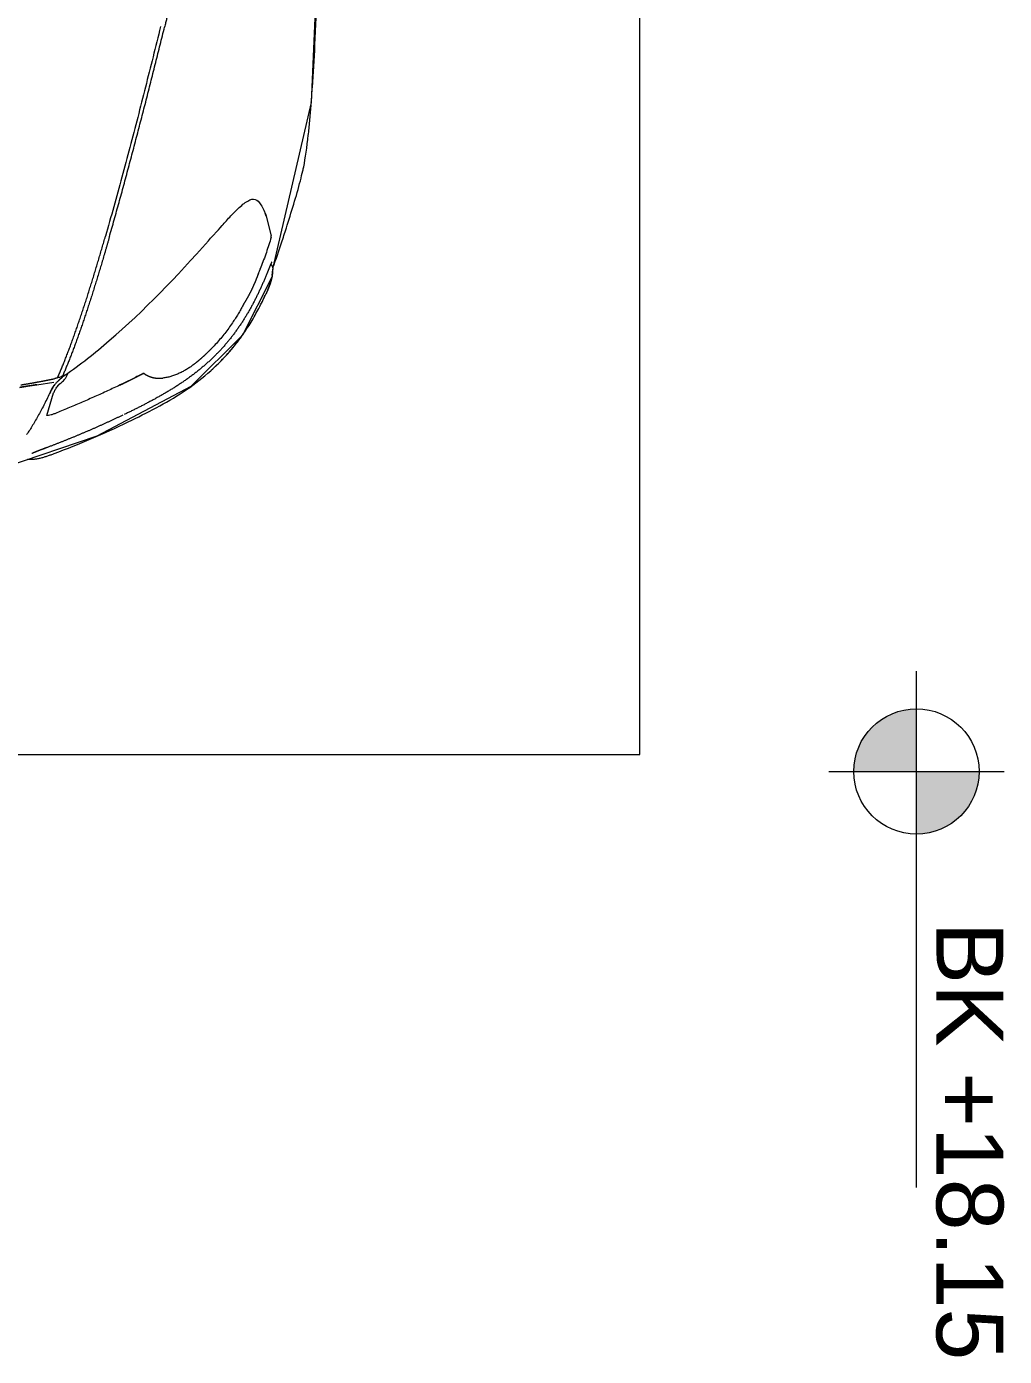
# Model space of a CAD drawing. Header units: metres. Extents: x -13316 to 152404, y -3899 to 30226.
# Drawn here: x 114446.8 to 114593, y 2458.1 to 2657.1 of the extents above; entities that cross this region are included whole.
import ezdxf
from ezdxf.enums import TextEntityAlignment as Align
from ezdxf.xclip import XClip

# ---------------------------------------------------------------- set-up
doc = ezdxf.new("R2010")
doc.units = ezdxf.units.M
doc.header["$LTSCALE"] = 100
doc.header["$MEASUREMENT"] = 0
doc.header["$XCLIPFRAME"] = 0
doc.layers.get('0').update_dxf_attribs({"color": 9, "lineweight": 9})
for name, color, linetype, lineweight in [('04', 9, 'Continuous', 9), ('06D', 9, 'Continuous', 9), ('21', 9, 'Continuous', 9), ('40M', 9, 'Continuous', 9)]:
    doc.layers.add(name, color=color, linetype=linetype, lineweight=lineweight)
doc.styles.add('Arial', font='arial.ttf', dxfattribs={"height": 2.5})
doc.styles.add('MuuM_TEXT-ITALIC', font='ARIALNI.TTF')

# ---------------------------------------------------------------- blocks, each defined once
blk = doc.blocks.new('0_elevationtarget-p-bk')
h = blk.add_hatch(color=250)
h.paths.add_polyline_path([(1.875, 0, 0.414214), (0, 1.875), (0, 0)])
h.paths.add_polyline_path([(0, 0), (-1.875, 0, 0.414214), (0, -1.875)])
blk.add_line((0, -2.625), (0, 2.625))
blk.add_lwpolyline([(12.453, 0), (-3, 0)])
blk.add_circle((0, 0), 1.875)
at = {"style": 'Arial'}
blk.add_attdef('BITMISKOT', text='', height=2, dxfattribs=at).set_placement((4.5, 0), align=Align.BOTTOM_LEFT)
at = {"style": 'MuuM_TEXT-ITALIC'}
blk.add_attdef('FINISHINGFLOORLEVEL', text='', height=2, dxfattribs=at).set_placement((4.5, -0.592), align=Align.TOP_LEFT)
blk = doc.blocks.new('p-araba-polo')
at = {"extrusion": (0, 0, -1)}
for p, q in [((0.3189, 0.7484), (0.328, 0.7495)), ((0.3334, 0.7485), (0.3346, 0.7476)), ((0.3344, 0.7478), (0.3365, 0.7464)), ((0.4081, 0.7394), (0.3783, 0.7469)), ((0.4278, 0.7293), (0.4248, 0.7314)), ((0.3749, 0.6562), (0.3764, 0.6575)), ((0.3875, 0.668), (0.3764, 0.6575)), ((0.3712, 0.653), (0.3749, 0.6562)), ((0.1683, 0.4355), (0.17, 0.4382)), ((0.172, 0.4427), (0.1727, 0.4429)), ((0.1727, 0.4429), (0.1735, 0.4432)), ((0.1094, 0.4114), (0.1433, 0.4214)), ((0.1556, 0.3961), (0.1593, 0.4217))]:
    blk.add_line(p, q, dxfattribs=at)
at = {"flags": 128}
for points in [[(0.4171, 0.6952), (0.4181, 0.6962), (0.4193, 0.6975), (0.4207, 0.699)], [(0.427, 0.7064), (0.4277, 0.7072), (0.4282, 0.7081)], [(0.3874, 0.668), (0.3906, 0.6707), (0.3938, 0.6734)]]:
    blk.add_lwpolyline(points, dxfattribs=at)
for points, degree, knots in [([(0.578, 0.8067), (0.5852, 0.8073), (0.6136, 0.8094), (0.6943, 0.8142), (0.7938, 0.8181), (0.9022, 0.8216), (0.9869, 0.8238), (1.0486, 0.8241), (1.0808, 0.8236)], 3, [0, 0, 0, 0, 0.049552, 0.182368, 0.511137, 0.607099, 0.78604, 1, 1, 1, 1]), ([(0.4758, 0.7941), (0.4779, 0.7946), (0.4931, 0.7978), (0.5106, 0.8003), (0.5297, 0.8023)], 3, [0, 0, 0, 0, 0.124213, 1, 1, 1, 1]), ([(0.5894, 0.8074), (0.5894, 0.8074), (0.5894, 0.8074), (0.5894, 0.8074), (0.5894, 0.8074), (0.5894, 0.8074), (0.5894, 0.8074), (0.5894, 0.8074), (0.5894, 0.8074), (0.5894, 0.8074), (0.5894, 0.8074), (0.5894, 0.8074), (0.5894, 0.8074), (0.5894, 0.8074), (0.5894, 0.8074)], 7, [0, 0, 0, 0, 0, 0, 0, 0, 1, 1, 1, 1, 1, 1, 1, 1, 1, 1, 1, 1, 1, 1, 1]), ([(0.3308, 0.7495), (0.3436, 0.7542), (0.3636, 0.7609), (0.3938, 0.7706), (0.4254, 0.7806), (0.4544, 0.789), (0.4711, 0.793), (0.4757, 0.7941)], 3, [0, 0, 0, 0, 0.260213, 0.420209, 0.662967, 0.897224, 1, 1, 1, 1]), ([(0.1774, 0.6572), (0.18, 0.6601), (0.1853, 0.6658), (0.1936, 0.6741), (0.2022, 0.6821), (0.2111, 0.6897), (0.2203, 0.697), (0.2298, 0.7039), (0.2395, 0.7105), (0.2494, 0.7168), (0.2595, 0.7227), (0.2698, 0.7283), (0.2803, 0.7337), (0.2874, 0.737), (0.2909, 0.7387)], 3, [0, 0, 0, 0, 0.083333, 0.166665, 0.249997, 0.333329, 0.416662, 0.499995, 0.583328, 0.666661, 0.749996, 0.83333, 0.916665, 1, 1, 1, 1]), ([(0.2909, 0.7387), (0.2938, 0.74), (0.2996, 0.7426), (0.3085, 0.7459), (0.3146, 0.7476), (0.3178, 0.7481)], 3, [0, 0, 0, 0, 0.333411, 0.666747, 1, 1, 1, 1]), ([(0.3764, 0.7468), (0.3726, 0.7457), (0.3649, 0.7434), (0.3536, 0.7396), (0.3424, 0.7356), (0.3351, 0.7327), (0.3314, 0.7312)], 3, [0, 0, 0, 0, 0.250001, 0.500002, 0.750003, 1, 1, 1, 1]), ([(0.3314, 0.7312), (0.3306, 0.7308), (0.3289, 0.7302), (0.3265, 0.7292), (0.3241, 0.7283), (0.3217, 0.7274), (0.3202, 0.7269), (0.3195, 0.7266)], 3, [0, 0, 0, 0, 0.19886, 0.400952, 0.606006, 0.809658, 1, 1, 1, 1]), ([(0.0999, 0.5329), (0.1137, 0.5611), (0.1417, 0.6167), (0.1884, 0.6724), (0.2204, 0.6972), (0.2284, 0.7028)], 3, [0, 0, 0, 0, 0.436314, 0.862947, 1, 1, 1, 1]), ([(0.2762, 0.7056), (0.2741, 0.7045), (0.2697, 0.7021), (0.2632, 0.6983), (0.2566, 0.6943), (0.2523, 0.6915), (0.2501, 0.6901)], 3, [0, 0, 0, 0, 0.240377, 0.493552, 0.746754, 1, 1, 1, 1]), ([(0.2501, 0.6901), (0.2474, 0.6883), (0.2421, 0.6847), (0.2343, 0.679), (0.2268, 0.6729), (0.2194, 0.6665), (0.2145, 0.662), (0.2121, 0.6598)], 3, [0, 0, 0, 0, 0.200084, 0.400065, 0.600042, 0.800036, 1, 1, 1, 1]), ([(0.17, 0.4382), (0.1858, 0.4614), (0.2457, 0.5368), (0.3175, 0.6057), (0.3712, 0.653)], 3, [0, 0, 0, 0, 0.290843, 1, 1, 1, 1]), ([(0.1811, 0.6243), (0.18, 0.6226), (0.1777, 0.619), (0.1747, 0.6136), (0.172, 0.6079), (0.1698, 0.6023), (0.1679, 0.5965), (0.1664, 0.5907), (0.1659, 0.5869), (0.1656, 0.585)], 3, [0, 0, 0, 0, 0.14287, 0.285738, 0.428603, 0.571464, 0.714319, 0.857165, 1, 1, 1, 1]), ([(0.1875, 0.633), (0.1864, 0.6316), (0.1842, 0.6288), (0.1821, 0.6258), (0.1811, 0.6243)], 3, [0, 0, 0, 0, 0.500031, 1, 1, 1, 1]), ([(0.3769, 0.5048), (0.3854, 0.5073), (0.4025, 0.5121), (0.4283, 0.5193), (0.4542, 0.5264), (0.4802, 0.5334), (0.5063, 0.5403), (0.5325, 0.5472), (0.5587, 0.554), (0.5851, 0.5608), (0.6115, 0.5675), (0.6379, 0.5742), (0.6644, 0.5808), (0.6821, 0.5852), (0.6909, 0.5874)], 3, [0, 0, 0, 0, 0.083342, 0.166682, 0.25, 0.333306, 0.416615, 0.499936, 0.583268, 0.666606, 0.749946, 0.83329, 0.916643, 1, 1, 1, 1]), ([(0.6916, 0.5814), (0.6764, 0.5776), (0.6461, 0.5701), (0.6008, 0.5587), (0.5557, 0.5472), (0.5107, 0.5355), (0.4661, 0.5235), (0.4216, 0.5114), (0.3923, 0.5031), (0.3777, 0.4989)], 3, [0, 0, 0, 0, 0.142912, 0.285805, 0.428682, 0.57154, 0.714362, 0.857157, 1, 1, 1, 1]), ([(0.1721, 0.5572), (0.1723, 0.557), (0.1726, 0.5565), (0.1725, 0.5554), (0.1722, 0.5547), (0.172, 0.5544)], 3, [0, 0, 0, 0, 0.34173, 0.655167, 1, 1, 1, 1]), ([(0.172, 0.5544), (0.1691, 0.5489), (0.1634, 0.5378), (0.158, 0.5266), (0.1553, 0.521)], 3, [0, 0, 0, 0, 0.499946, 1, 1, 1, 1]), ([(0.1553, 0.521), (0.1524, 0.5147), (0.1464, 0.5022), (0.1379, 0.4833), (0.1296, 0.4643), (0.1214, 0.4453), (0.1161, 0.4325), (0.1135, 0.4261)], 3, [0, 0, 0, 0, 0.199959, 0.399928, 0.599921, 0.799944, 1, 1, 1, 1]), ([(0.1576, 0.4313), (0.1582, 0.4321), (0.1596, 0.4337), (0.1616, 0.4362), (0.1632, 0.4376), (0.1641, 0.4383)], 3, [0, 0, 0, 0, 0.335072, 0.667573, 1, 1, 1, 1]), ([(0.1641, 0.4383), (0.1647, 0.4387), (0.1659, 0.4396), (0.1678, 0.4407), (0.1692, 0.4414), (0.1699, 0.4417)], 3, [0, 0, 0, 0, 0.333542, 0.667239, 1, 1, 1, 1]), ([(0.044, 0.3824), (0.044, 0.3841), (0.0439, 0.3875), (0.0443, 0.3927), (0.0451, 0.3978), (0.0462, 0.4028), (0.0476, 0.4078), (0.0492, 0.4127), (0.0509, 0.4176), (0.0521, 0.4208), (0.0527, 0.4224)], 3, [0, 0, 0, 0, 0.124987, 0.249975, 0.374965, 0.49996, 0.624964, 0.749973, 0.874985, 1, 1, 1, 1]), ([(0.1135, 0.4261), (0.1129, 0.4247), (0.1118, 0.422), (0.1104, 0.4178), (0.1095, 0.414), (0.1094, 0.4122), (0.1094, 0.4114)], 3, [0, 0, 0, 0, 0.270369, 0.539534, 0.807022, 1, 1, 1, 1]), ([(0.1433, 0.4214), (0.145, 0.4222), (0.1483, 0.4238), (0.1515, 0.426), (0.1531, 0.4271)], 3, [0, 0, 0, 0, 0.500778, 1, 1, 1, 1]), ([(0.1553, 0.4228), (0.1545, 0.4221), (0.1529, 0.4209), (0.1502, 0.4193), (0.1476, 0.4179), (0.1458, 0.417), (0.1449, 0.4166)], 3, [0, 0, 0, 0, 0.248986, 0.49846, 0.748736, 1, 1, 1, 1]), ([(0.1531, 0.4271), (0.1539, 0.4278), (0.1555, 0.429), (0.1569, 0.4305), (0.1576, 0.4313)], 3, [0, 0, 0, 0, 0.5173, 1, 1, 1, 1]), ([(0.1619, 0.4288), (0.1608, 0.4277), (0.1586, 0.4255), (0.1564, 0.4237), (0.1553, 0.4228)], 3, [0, 0, 0, 0, 0.500116, 1, 1, 1, 1]), ([(0.1658, 0.4273), (0.1656, 0.4266), (0.1653, 0.4252), (0.165, 0.4237), (0.1648, 0.423)], 3, [0, 0, 0, 0, 0.499348, 1, 1, 1, 1]), ([(0.1691, 0.435), (0.1686, 0.4342), (0.1676, 0.4326), (0.1665, 0.43), (0.1661, 0.4282), (0.1658, 0.4273)], 3, [0, 0, 0, 0, 0.333479, 0.665683, 1, 1, 1, 1]), ([(0.1684, 0.4358), (0.1683, 0.4357), (0.1677, 0.4351), (0.1672, 0.4346), (0.1668, 0.4342)], 3, [0, 0, 0, 0, 0.227086, 1, 1, 1, 1]), ([(0.0615, 0.4113), (0.0608, 0.4095), (0.0594, 0.4057), (0.0572, 0.4), (0.0549, 0.3942), (0.0534, 0.3907), (0.0526, 0.3888)], 3, [0, 0, 0, 0, 0.242914, 0.490387, 0.743262, 1, 1, 1, 1]), ([(0.1449, 0.4166), (0.1418, 0.4151), (0.1357, 0.4122), (0.127, 0.4078), (0.1185, 0.4034), (0.1103, 0.399), (0.1024, 0.3945), (0.0949, 0.3901), (0.0878, 0.3856), (0.0833, 0.3826), (0.0811, 0.3811)], 3, [0, 0, 0, 0, 0.125001, 0.250002, 0.375002, 0.500003, 0.625003, 0.750002, 0.875001, 1, 1, 1, 1]), ([(0.1516, 0.371), (0.1519, 0.373), (0.1526, 0.3768), (0.1532, 0.3806), (0.1535, 0.3825)], 3, [0, 0, 0, 0, 0.500002, 1, 1, 1, 1]), ([(0.1535, 0.3825), (0.1538, 0.3848), (0.1545, 0.3893), (0.1553, 0.3939), (0.1556, 0.3961)], 3, [0, 0, 0, 0, 0.499954, 1, 1, 1, 1])]:
    blk.add_open_spline(points, degree=degree, knots=knots)
for points, degree in [([(0.5299, 0.8024), (0.5443, 0.8039), (0.5588, 0.8052), (0.5741, 0.8064)], 3), ([(0.3217, 0.7403), (0.3016, 0.7322), (0.2819, 0.7231), (0.2626, 0.713), (0.244, 0.7016), (0.2263, 0.6886), (0.21, 0.6742), (0.1949, 0.6585)], 7), ([(0.284, 0.7354), (0.2863, 0.7365), (0.2886, 0.7376), (0.2909, 0.7387)], 3), ([(0.3189, 0.7484), (0.3138, 0.7474), (0.3089, 0.7461), (0.3042, 0.7445), (0.2997, 0.7427), (0.2953, 0.7407), (0.2909, 0.7387)], 6), ([(0.291, 0.7387), (0.2909, 0.7387), (0.2909, 0.7387)], 2), ([(0.3392, 0.7476), (0.3378, 0.7469), (0.3359, 0.746), (0.3336, 0.745), (0.3308, 0.7439), (0.3278, 0.7427), (0.3247, 0.7415), (0.3217, 0.7403)], 7), ([(0.3218, 0.7403), (0.3218, 0.7404), (0.3217, 0.7404), (0.3217, 0.7403), (0.3217, 0.7403), (0.3217, 0.7403)], 5), ([(0.3217, 0.7403), (0.3217, 0.7403), (0.3217, 0.7404), (0.3217, 0.7404), (0.3218, 0.7403), (0.3218, 0.7403)], 5), ([(0.328, 0.7495), (0.3299, 0.7499), (0.3326, 0.7491), (0.3334, 0.7485)], 3), ([(0.3342, 0.7479), (0.3342, 0.7479), (0.3342, 0.7479), (0.3343, 0.7479), (0.3343, 0.7479), (0.3343, 0.7479)], 5), ([(0.3342, 0.7479), (0.3342, 0.7479), (0.3343, 0.7479), (0.3343, 0.7479)], 3), ([(0.3392, 0.7476), (0.3389, 0.7475), (0.3386, 0.7474), (0.3383, 0.7472), (0.3379, 0.747), (0.3377, 0.7468)], 5), ([(0.3392, 0.7476), (0.339, 0.7475), (0.3387, 0.7474), (0.3385, 0.7473), (0.3382, 0.7472), (0.338, 0.747)], 5), ([(0.3764, 0.7468), (0.3768, 0.7469), (0.3772, 0.747), (0.3776, 0.747), (0.378, 0.747), (0.3783, 0.7469)], 5), ([(0.4081, 0.7394), (0.4089, 0.7391), (0.4097, 0.7388), (0.4106, 0.7385), (0.4114, 0.7382), (0.4122, 0.7378), (0.4131, 0.7375)], 6), ([(0.4248, 0.7314), (0.4196, 0.7347), (0.4139, 0.7373), (0.4081, 0.7394)], 3), ([(0.3195, 0.7266), (0.3131, 0.7243), (0.3067, 0.7217), (0.3004, 0.7189), (0.2941, 0.7159), (0.288, 0.7127), (0.2819, 0.7091), (0.276, 0.7054)], 7), ([(0.2817, 0.7343), (0.2817, 0.7343), (0.2818, 0.7344), (0.2818, 0.7344)], 3), ([(0.3228, 0.7278), (0.322, 0.7276), (0.3213, 0.7275), (0.3207, 0.7272), (0.3201, 0.7269), (0.3195, 0.7266)], 5), ([(0.3228, 0.7278), (0.322, 0.7276), (0.3213, 0.7275), (0.3207, 0.7272), (0.3201, 0.7269), (0.3195, 0.7266)], 5), ([(0.3291, 0.7303), (0.3291, 0.7303), (0.3292, 0.7304), (0.3293, 0.7304), (0.3293, 0.7304), (0.3294, 0.7304), (0.3294, 0.7304), (0.3295, 0.7304), (0.3296, 0.7305), (0.3296, 0.7305)], 9), ([(0.3296, 0.7305), (0.3296, 0.7305), (0.3295, 0.7304), (0.3294, 0.7304), (0.3294, 0.7304), (0.3293, 0.7304), (0.3293, 0.7304), (0.3292, 0.7304), (0.3291, 0.7303), (0.3291, 0.7303)], 9), ([(0.3291, 0.7303), (0.3291, 0.7303), (0.3291, 0.7303), (0.3291, 0.7303), (0.3291, 0.7303), (0.3291, 0.7303), (0.3291, 0.7303), (0.3291, 0.7303), (0.3291, 0.7303), (0.3291, 0.7303)], 9), ([(0.3317, 0.7313), (0.3315, 0.7313), (0.3314, 0.7312), (0.3314, 0.7312), (0.3314, 0.7312), (0.3314, 0.7312)], 5), ([(0.3317, 0.7313), (0.3315, 0.7313), (0.3314, 0.7312), (0.3314, 0.7312), (0.3314, 0.7312), (0.3314, 0.7312)], 5), ([(0.4334, 0.7204), (0.4334, 0.7239), (0.4311, 0.7269), (0.4278, 0.7293)], 3), ([(0.4282, 0.7081), (0.4316, 0.7131), (0.4335, 0.7174), (0.4334, 0.7204)], 3), ([(0.2765, 0.7057), (0.2764, 0.7057), (0.2762, 0.7056), (0.2761, 0.7056), (0.276, 0.7055), (0.276, 0.7054)], 5), ([(0.2765, 0.7057), (0.2764, 0.7057), (0.2762, 0.7056), (0.2761, 0.7056), (0.276, 0.7055), (0.276, 0.7054)], 5), ([(0.4207, 0.699), (0.423, 0.7016), (0.4252, 0.704), (0.427, 0.7064)], 3), ([(0.3938, 0.6734), (0.3987, 0.6777), (0.4036, 0.682), (0.4082, 0.6864)], 3), ([(0.4082, 0.6864), (0.4113, 0.6894), (0.4143, 0.6923), (0.4171, 0.6952)], 3), ([(0.1949, 0.6585), (0.1794, 0.6422), (0.1652, 0.6246), (0.1526, 0.6059), (0.1412, 0.5866), (0.1306, 0.5668), (0.1206, 0.5469), (0.1109, 0.5267)], 7), ([(0.1875, 0.633), (0.1921, 0.6388), (0.1969, 0.6443), (0.2018, 0.6497), (0.2069, 0.6548), (0.2121, 0.6598)], 5), ([(0.195, 0.6586), (0.1949, 0.6586), (0.1949, 0.6586), (0.1949, 0.6586), (0.1949, 0.6585), (0.1949, 0.6585)], 5), ([(0.3876, 0.668), (0.3876, 0.668), (0.3875, 0.668), (0.3874, 0.668)], 3), ([(0.3874, 0.668), (0.3875, 0.668), (0.3875, 0.668), (0.3875, 0.668), (0.3876, 0.668), (0.3876, 0.668)], 5), ([(1.0396, 0.6705), (0.9891, 0.6588), (0.9388, 0.647), (0.8888, 0.6352), (0.839, 0.6234), (0.7894, 0.6115), (0.7401, 0.5995), (0.6909, 0.5874)], 7), ([(0.3712, 0.6529), (0.3712, 0.6531), (0.3712, 0.6531), (0.3714, 0.6529)], 3), ([(0.3749, 0.6561), (0.3748, 0.6562), (0.3749, 0.6563), (0.375, 0.6562)], 3), ([(0.3749, 0.6561), (0.3748, 0.6562), (0.3749, 0.6563), (0.375, 0.6562)], 3), ([(0.3756, 0.655), (0.3756, 0.655), (0.3756, 0.655), (0.3756, 0.655), (0.3756, 0.655), (0.3756, 0.655)], 5), ([(0.3756, 0.655), (0.3756, 0.655), (0.3756, 0.655), (0.3756, 0.655), (0.3756, 0.655), (0.3756, 0.655)], 5), ([(0.1721, 0.5572), (0.1688, 0.5617), (0.1665, 0.5669), (0.1652, 0.5727), (0.165, 0.5788), (0.1656, 0.585)], 5), ([(0.172, 0.5544), (0.1723, 0.555), (0.1726, 0.5556), (0.1728, 0.5563), (0.1724, 0.5568), (0.1721, 0.5572)], 5), ([(0.1553, 0.521), (0.1585, 0.5277), (0.1618, 0.5344), (0.1652, 0.5411), (0.1685, 0.5478), (0.172, 0.5544)], 5), ([(0.0527, 0.4224), (0.0668, 0.4599), (0.0826, 0.4968), (0.0999, 0.5329)], 3), ([(0.1101, 0.5251), (0.1025, 0.5092), (0.0951, 0.4931), (0.0879, 0.477), (0.081, 0.4607), (0.0743, 0.4443), (0.0678, 0.4279), (0.0615, 0.4113)], 7), ([(0.0999, 0.5329), (0.0999, 0.5329), (0.1, 0.5328)], 2), ([(0.1, 0.5328), (0.0999, 0.5329), (0.0999, 0.5329)], 2), ([(0.1658, 0.4273), (0.1921, 0.4388), (0.2207, 0.4498), (0.2508, 0.4602), (0.2818, 0.4704), (0.3133, 0.4801), (0.3453, 0.4896), (0.3777, 0.4989)], 7), ([(0.3769, 0.5048), (0.3446, 0.4956), (0.3126, 0.4861), (0.2815, 0.4765), (0.2514, 0.4666), (0.2221, 0.4565), (0.1943, 0.4459), (0.1691, 0.435)], 7), ([(0.1699, 0.4417), (0.1707, 0.4421), (0.1715, 0.4424), (0.1724, 0.4428)], 3), ([(0.1724, 0.4428), (0.1717, 0.4425), (0.171, 0.4422), (0.1703, 0.4419)], 3), ([(0.1724, 0.4428), (0.1726, 0.4429), (0.1728, 0.443), (0.1729, 0.443), (0.1731, 0.4431), (0.1733, 0.4432), (0.1735, 0.4432)], 6), ([(0.1724, 0.4428), (0.1727, 0.443), (0.1731, 0.4431), (0.1735, 0.4432)], 3), ([(0.1731, 0.4427), (0.173, 0.4429), (0.1729, 0.443), (0.1727, 0.4429), (0.1726, 0.4429), (0.1724, 0.4428)], 5), ([(0.1724, 0.4428), (0.1726, 0.4429), (0.1727, 0.4429), (0.1729, 0.443), (0.173, 0.4429), (0.1731, 0.4427)], 5), ([(0.0527, 0.4224), (0.0527, 0.4224), (0.0527, 0.4223)], 2), ([(0.0527, 0.4223), (0.0527, 0.4224), (0.0527, 0.4224)], 2), ([(0.1449, 0.4166), (0.1466, 0.4174), (0.1484, 0.4183), (0.1502, 0.4192), (0.152, 0.4203), (0.1537, 0.4215), (0.1553, 0.4228)], 6), ([(0.1531, 0.4271), (0.1538, 0.4277), (0.1545, 0.4282), (0.1552, 0.4288), (0.1558, 0.4294), (0.1564, 0.43), (0.157, 0.4306), (0.1576, 0.4313)], 7), ([(0.1554, 0.3724), (0.157, 0.3826), (0.1588, 0.3928), (0.1607, 0.403), (0.1627, 0.4132), (0.1648, 0.423)], 5), ([(0.1619, 0.4288), (0.1628, 0.4298), (0.1636, 0.4307), (0.1644, 0.4316), (0.1652, 0.4325), (0.166, 0.4334), (0.1668, 0.4342)], 6), ([(0.1668, 0.4342), (0.1658, 0.4332), (0.1648, 0.4321), (0.1639, 0.431), (0.163, 0.43), (0.1619, 0.4288)], 5), ([(0.1658, 0.4273), (0.1656, 0.4265), (0.1654, 0.4256), (0.1652, 0.4247), (0.165, 0.4239), (0.1648, 0.423)], 5), ([(0.1706, 0.4373), (0.1701, 0.4365), (0.1696, 0.4358), (0.1691, 0.435)], 3), ([(0.1706, 0.4373), (0.1703, 0.4368), (0.17, 0.4364), (0.1697, 0.4359), (0.1693, 0.4355), (0.1691, 0.435)], 5), ([(0.0615, 0.4113), (0.0603, 0.4081), (0.0591, 0.4049), (0.0579, 0.4017), (0.0566, 0.3984), (0.0553, 0.3951), (0.0539, 0.3919), (0.0526, 0.3888)], 7), ([(0.0616, 0.4115), (0.0615, 0.4115), (0.0614, 0.4115), (0.0614, 0.4115), (0.0615, 0.4114), (0.0615, 0.4113)], 5), ([(0.0616, 0.4115), (0.0615, 0.4115), (0.0614, 0.4115), (0.0614, 0.4115), (0.0615, 0.4114), (0.0615, 0.4113)], 5), ([(0.1058, 0.4093), (0.1058, 0.4093), (0.1058, 0.4094), (0.1058, 0.4094), (0.1058, 0.4094), (0.1058, 0.4094), (0.1058, 0.4094), (0.1058, 0.4094)], 7), ([(0.1058, 0.4093), (0.1058, 0.4094), (0.1058, 0.4094), (0.1058, 0.4094)], 3), ([(0.053, 0.3896), (0.0528, 0.3896), (0.0527, 0.3894), (0.0526, 0.3892), (0.0526, 0.389), (0.0526, 0.3888)], 5), ([(0.1535, 0.3825), (0.1532, 0.3809), (0.1529, 0.3793), (0.1527, 0.3776), (0.1524, 0.376), (0.1522, 0.3743), (0.1519, 0.3727), (0.1516, 0.371)], 7), ([(0.1556, 0.3961), (0.1553, 0.3942), (0.155, 0.3923), (0.1546, 0.3903), (0.1543, 0.3884), (0.154, 0.3864), (0.1538, 0.3845), (0.1535, 0.3825)], 7)]:
    blk.add_open_spline(points, degree=degree)
at = {"layer": '40M'}
blk.add_lwpolyline([(0.9458, 0.8223), (0.578, 0.8067), (0.3308, 0.7495), (0.3178, 0.7481), (0.2298, 0.7039), (0.1529, 0.6267), (0.0785, 0.486), (0.0318, 0.348), (0.0198, 0.2967), (0.0036, 0.1306), (0.0036, -0.1306), (0.0165, -0.267), (0.042, -0.3799), (0.0751, -0.4781), (0.1529, -0.6267), (0.3308, -0.7495), (0.4757, -0.7941), (0.5894, -0.8074), (1.2716, -0.8161)], dxfattribs=at)
blk = doc.blocks.new('p-cati_vw')
at = {"layer": '06D'}
blk.add_lwpolyline([(1055.51, -2510), (1055.51, -2260), (555.51, -2260), (555.51, -2510)], close=True, dxfattribs=at)
at = {"layer": '04'}
ref = blk.add_blockref('p-araba-polo', (1015.75, -2389.81), dxfattribs=dict(at, xscale=-100, yscale=100, zscale=100, rotation=1.082915e-10))
XClip(ref).set_block_clipping_path([(-0.0924763951, -0.9835002962), (4.0650970395, 0.9845199444)])
at = {"layer": '21'}
ref = blk.add_blockref('0_elevationtarget-p-bk', (1058.06, -2218.63), dxfattribs=dict(at, xscale=5, yscale=5, zscale=5, rotation=1.082915e-10))
ref.add_attrib('BITMISKOT', 'BK +18.15', dxfattribs={"layer": '0', "height": 10, "style": 'Arial'}).set_placement((1080.56, -2218.63), align=Align.BOTTOM_LEFT)

msp = doc.modelspace()

# ---------------------------------------------------------------- block references
at = {"layer": '06D', "rotation": 269.9999999998917}
msp.add_blockref('p-cati_vw', (116798.49, 3603.68), dxfattribs=at)

doc.saveas('drawing.dxf')
